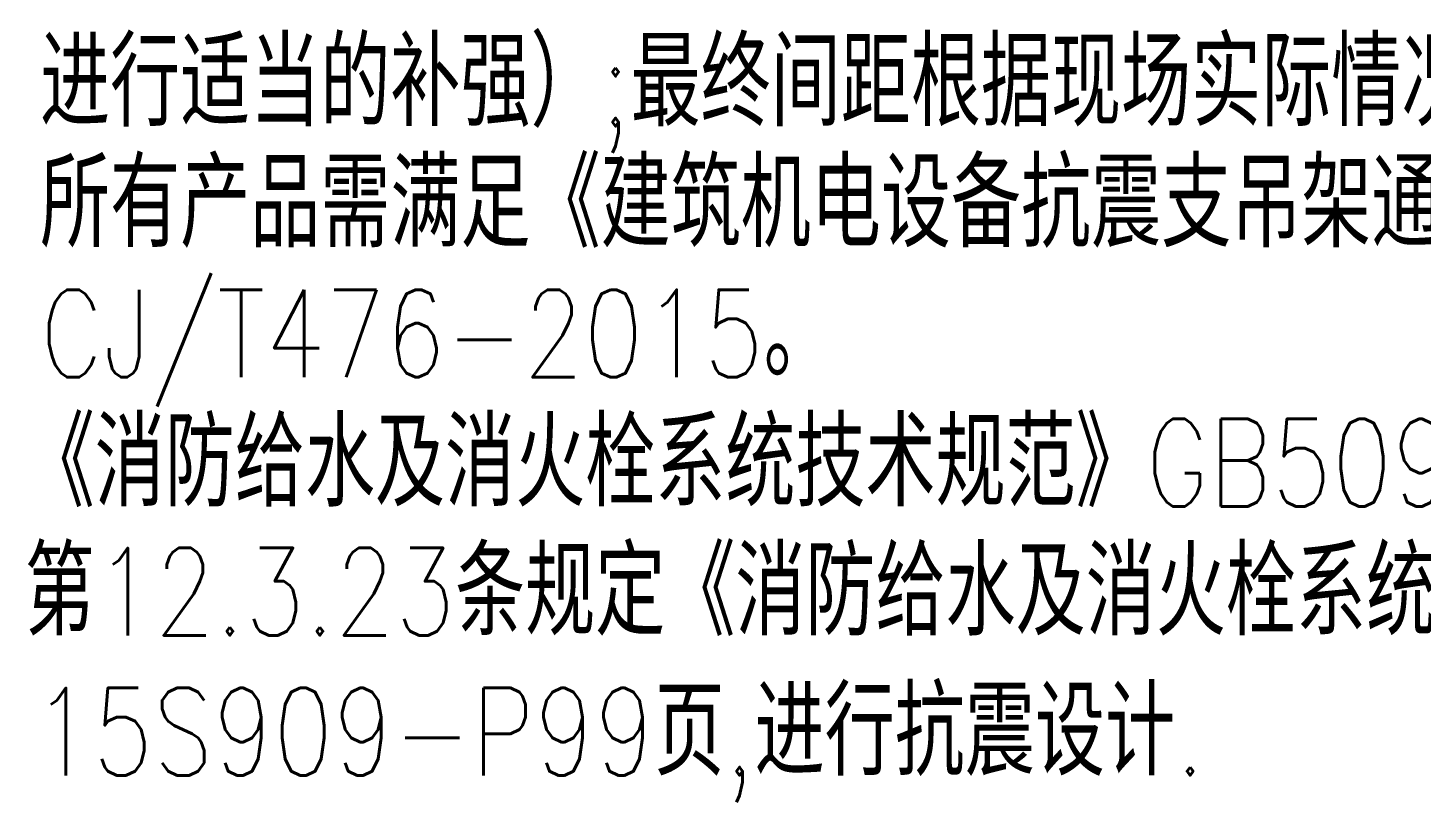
# Model space of a CAD drawing. Extents: x -191212 to 1245715665, y -234495 to 250873.
# Drawn here: x 180361 to 186712, y 133002 to 136533 of the extents above; entities that cross this region are included whole.
import ezdxf

# ---------------------------------------------------------------- set-up
doc = ezdxf.new("R2010")
doc.units = 0
doc.header["$LTSCALE"] = 500
doc.layers.add('说明图层', color=144, linetype='CONTINUOUS')
doc.styles.add('_HZTXT', font='txt.shx', dxfattribs={"width": 0.8, "bigfont": 'hztxt.shx'})
doc.styles.add('HZ', font='txt', dxfattribs={"bigfont": 'hztxt'})

msp = doc.modelspace()

# ---------------------------------------------------------------- texts
at = {"layer": '说明图层', "color": 7, "style": '_HZTXT', "width": 0.8}
for s, p in [('进行适当的补强）;最终间距根据现场实际情况在深化设计阶段确定。', (180416.3, 136084.4)), ('所有产品需满足《建筑机电设备抗震支吊架通用技术条件》', (180416.3, 135532.6)), ('CJ/T476-2015。', (180416.3, 134939.3))]:
    msp.add_text(s, height=399.289, rotation=360, dxfattribs=at).set_placement(p)
at = {"layer": '说明图层', "color": 7, "style": 'HZ', "width": 0.8}
for s, p in [('《消防给水及消火栓系统技术规范》GB50974-2014-', (180346.2, 134350.1)), ('第12.3.23条规定《消防给水及消火栓系统技术规范规图示》', (180346.2, 133762.1)), ('15S909-P99页,进行抗震设计.', (180383.9, 133123.5))]:
    msp.add_text(s, height=399.289, dxfattribs=at).set_placement(p)

doc.saveas('drawing.dxf')
